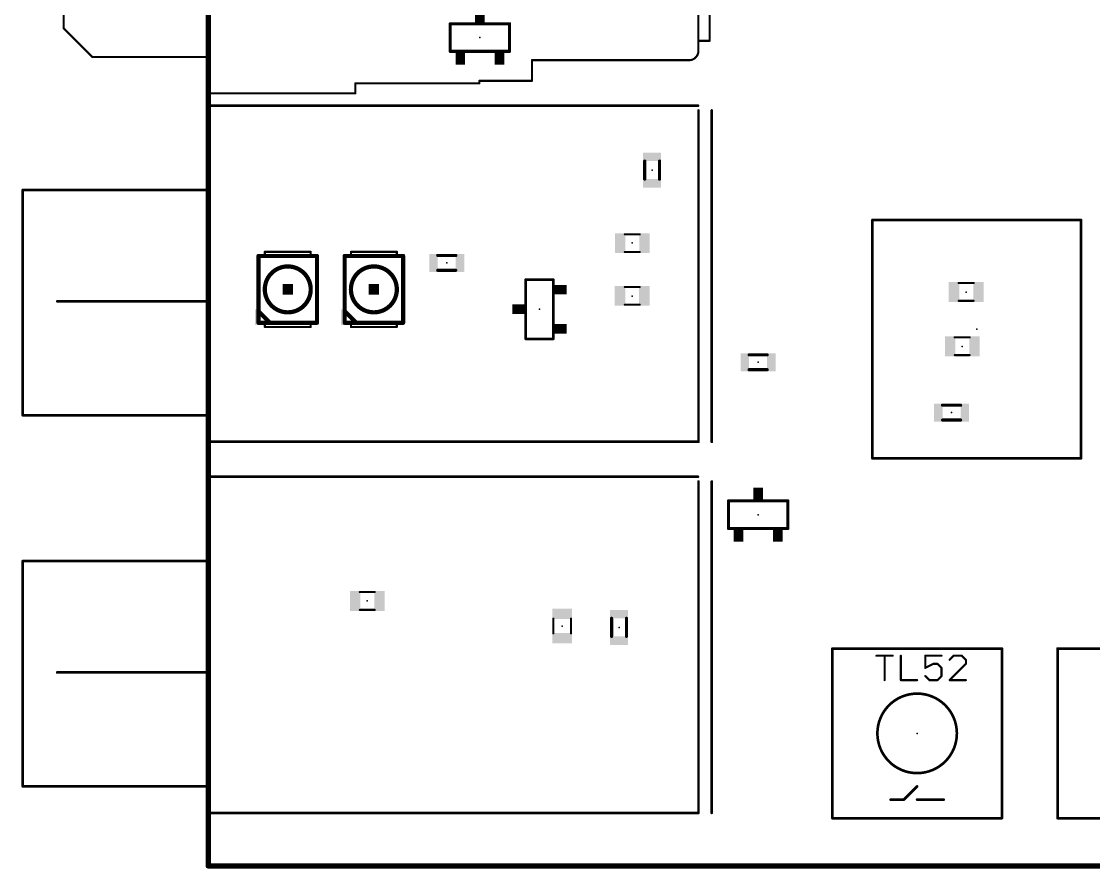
# Model space of a CAD drawing. Extents: x -0.2 to 4.76, y 0.34 to 5.06.
# Drawn here: x -0.203 to 1.82, y 0.345 to 1.943 of the extents above; entities that cross this region are included whole.
import ezdxf

# ---------------------------------------------------------------- set-up
doc = ezdxf.new("R2010")
doc.units = 0
for name, color, linetype in [('21', 253, 'CONTINUOUS'), ('22', 253, 'CONTINUOUS'), ('23', 7, 'CONTINUOUS'), ('24', 7, 'CONTINUOUS'), ('46', 140, 'CONTINUOUS'), ('51', 253, 'CONTINUOUS'), ('52', 253, 'CONTINUOUS')]:
    doc.layers.add(name, color=color, linetype=linetype)

# ---------------------------------------------------------------- blocks, each defined once
blk = doc.blocks.new('RECT')
blk.add_solid([(-0.5, -0.5), (0.5, -0.5), (-0.5, 0.5), (0.5, 0.5)])

msp = doc.modelspace()

# ---------------------------------------------------------------- linework, layer by layer
at = {"layer": '21'}
for points, const_width in [([(0.6065, 1.9065), (0.6065, 1.9385)], 0.006), ([(0.6065, 1.9385), (0.6285, 1.9385)], 0.006), ([(0.6965, 1.9385), (0.7185, 1.9385)], 0.006), ([(0.7185, 1.9385), (0.7185, 1.9065)], 0.006), ([(1.40315, 1.3625), (1.40315, 1.568406)], 0.005), ([(1.40315, 1.568406), (1.79685, 1.568406)], 0.005), ([(1.79685, 1.568406), (1.79685, 1.3625)], 0.005), ([(1.40315, 1.118799), (1.40315, 1.3625)], 0.005), ([(1.79685, 1.3625), (1.79685, 1.118799)], 0.005), ([(1.79685, 1.118799), (1.40315, 1.118799)], 0.005), ([(1.1315, 1.0065), (1.1315, 1.0385)], 0.006), ([(1.1315, 1.0385), (1.1535, 1.0385)], 0.006), ([(1.2215, 1.0385), (1.2435, 1.0385)], 0.006), ([(1.2435, 1.0385), (1.2435, 1.0065)], 0.006), ([(1.3275, 0.44), (1.3275, 0.76)], 0.005), ([(1.3275, 0.76), (1.6475, 0.76)], 0.005), ([(1.6475, 0.76), (1.6475, 0.44)], 0.005), ([(1.7525, 0.44), (1.7525, 0.76)], 0.005), ([(1.7525, 0.76), (2.0725, 0.76)], 0.005), ([(1.41076, 0.746464), (1.441453, 0.746464)], 0.004), ([(1.426106, 0.700425), (1.426106, 0.746464)], 0.004), ([(1.456799, 0.746464), (1.456799, 0.700425)], 0.004), ([(1.533531, 0.746464), (1.502838, 0.746464)], 0.004), ([(1.502838, 0.746464), (1.502838, 0.723445)], 0.004), ([(1.502838, 0.723445), (1.518185, 0.731118)], 0.004), ([(1.518185, 0.731118), (1.525858, 0.731118)], 0.004), ([(1.525858, 0.731118), (1.533531, 0.723445)], 0.004), ([(1.556551, 0.746464), (1.548878, 0.738791)], 0.004), ([(1.548878, 0.700425), (1.57957, 0.731118)], 0.004), ([(1.571897, 0.746464), (1.556551, 0.746464)], 0.004), ([(1.57957, 0.738791), (1.571897, 0.746464)], 0.004), ([(1.57957, 0.731118), (1.57957, 0.738791)], 0.004), ([(1.510511, 0.700425), (1.502838, 0.708098)], 0.004), ([(1.533531, 0.708098), (1.525858, 0.700425)], 0.004), ([(1.533531, 0.723445), (1.533531, 0.708098)], 0.004), ([(1.456799, 0.700425), (1.487492, 0.700425)], 0.004), ([(1.525858, 0.700425), (1.510511, 0.700425)], 0.004), ([(1.57957, 0.700425), (1.548878, 0.700425)], 0.004), ([(1.4625, 0.475), (1.4875, 0.5)], 0.005), ([(1.4375, 0.475), (1.4625, 0.475)], 0.005), ([(1.4875, 0.475), (1.5375, 0.475)], 0.005), ([(1.6475, 0.44), (1.3275, 0.44)], 0.005), ([(2.0725, 0.44), (1.7525, 0.44)], 0.005)]:
    msp.add_lwpolyline(points, dxfattribs=dict(at, const_width=const_width))
for points, const_width in [([(0.608, 1.9385, 1), (0.605, 1.9385)], 0.003), ([(0.6065, 1.94, 1), (0.6065, 1.937)], 0.003), ([(0.6285, 1.937, 1), (0.6285, 1.94)], 0.003), ([(0.6965, 1.94, 1), (0.6965, 1.937)], 0.003), ([(0.72, 1.9385, 1), (0.717, 1.9385)], 0.003), ([(0.7185, 1.937, 1), (0.7185, 1.94)], 0.003), ([(0.605, 1.9065, 1), (0.608, 1.9065)], 0.003), ([(0.717, 1.9065, 1), (0.72, 1.9065)], 0.003), ([(1.4044, 1.568406, 1), (1.4019, 1.568406)], 0.0025), ([(1.40315, 1.569656, 1), (1.40315, 1.567156)], 0.0025), ([(1.7981, 1.568406, 1), (1.7956, 1.568406)], 0.0025), ([(1.79685, 1.567156, 1), (1.79685, 1.569656)], 0.0025), ([(1.4044, 1.3625, 1), (1.4019, 1.3625)], 0.0025), ([(1.4019, 1.3625, 1), (1.4044, 1.3625)], 0.0025), ([(1.7981, 1.3625, 1), (1.7956, 1.3625)], 0.0025), ([(1.7956, 1.3625, 1), (1.7981, 1.3625)], 0.0025), ([(1.40315, 1.120049, 1), (1.40315, 1.117549)], 0.0025), ([(1.4019, 1.118799, 1), (1.4044, 1.118799)], 0.0025), ([(1.7956, 1.118799, 1), (1.7981, 1.118799)], 0.0025), ([(1.79685, 1.117549, 1), (1.79685, 1.120049)], 0.0025), ([(1.133, 1.0385, 1), (1.13, 1.0385)], 0.003), ([(1.1315, 1.04, 1), (1.1315, 1.037)], 0.003), ([(1.1535, 1.037, 1), (1.1535, 1.04)], 0.003), ([(1.2215, 1.04, 1), (1.2215, 1.037)], 0.003), ([(1.245, 1.0385, 1), (1.242, 1.0385)], 0.003), ([(1.2435, 1.037, 1), (1.2435, 1.04)], 0.003), ([(1.13, 1.0065, 1), (1.133, 1.0065)], 0.003), ([(1.242, 1.0065, 1), (1.245, 1.0065)], 0.003), ([(1.32875, 0.76, 1), (1.32625, 0.76)], 0.0025), ([(1.3275, 0.76125, 1), (1.3275, 0.75875)], 0.0025), ([(1.64875, 0.76, 1), (1.64625, 0.76)], 0.0025), ([(1.6475, 0.75875, 1), (1.6475, 0.76125)], 0.0025), ([(1.75375, 0.76, 1), (1.75125, 0.76)], 0.0025), ([(1.7525, 0.76125, 1), (1.7525, 0.75875)], 0.0025), ([(1.41076, 0.747464, 1), (1.41076, 0.745464)], 0.002), ([(1.427106, 0.746464, 1), (1.425106, 0.746464)], 0.002), ([(1.441453, 0.745464, 1), (1.441453, 0.747464)], 0.002), ([(1.457799, 0.746464, 1), (1.455799, 0.746464)], 0.002), ([(1.502838, 0.747464, 1), (1.502838, 0.745464)], 0.002), ([(1.503838, 0.746464, 1), (1.501838, 0.746464)], 0.002), ([(1.518185, 0.732118, 1), (1.518185, 0.730118)], 0.002), ([(1.518632, 0.730224, 1), (1.517737, 0.732012)], 0.002), ([(1.526565, 0.731825, 1), (1.525151, 0.730411)], 0.002), ([(1.525858, 0.730118, 1), (1.525858, 0.732118)], 0.002), ([(1.533531, 0.745464, 1), (1.533531, 0.747464)], 0.002), ([(1.54817, 0.739498, 1), (1.549585, 0.738084)], 0.002), ([(1.556551, 0.747464, 1), (1.556551, 0.745464)], 0.002), ([(1.557258, 0.745757, 1), (1.555844, 0.747172)], 0.002), ([(1.572604, 0.747172, 1), (1.57119, 0.745757)], 0.002), ([(1.571897, 0.745464, 1), (1.571897, 0.747464)], 0.002), ([(1.58057, 0.738791, 1), (1.57857, 0.738791)], 0.002), ([(1.57857, 0.731118, 1), (1.58057, 0.731118)], 0.002), ([(1.578863, 0.738084, 1), (1.580277, 0.739498)], 0.002), ([(1.580277, 0.730411, 1), (1.578863, 0.731825)], 0.002), ([(1.502391, 0.724339, 1), (1.503286, 0.72255)], 0.002), ([(1.501838, 0.723445, 1), (1.503838, 0.723445)], 0.002), ([(1.503545, 0.708805, 1), (1.502131, 0.707391)], 0.002), ([(1.534531, 0.723445, 1), (1.532531, 0.723445)], 0.002), ([(1.532531, 0.708098, 1), (1.534531, 0.708098)], 0.002), ([(1.532824, 0.722738, 1), (1.534238, 0.724152)], 0.002), ([(1.534238, 0.707391, 1), (1.532824, 0.708805)], 0.002), ([(1.425106, 0.700425, 1), (1.427106, 0.700425)], 0.002), ([(1.456799, 0.701425, 1), (1.456799, 0.699425)], 0.002), ([(1.455799, 0.700425, 1), (1.457799, 0.700425)], 0.002), ([(1.487492, 0.699425, 1), (1.487492, 0.701425)], 0.002), ([(1.510511, 0.701425, 1), (1.510511, 0.699425)], 0.002), ([(1.509804, 0.699718, 1), (1.511219, 0.701132)], 0.002), ([(1.525151, 0.701132, 1), (1.526565, 0.699718)], 0.002), ([(1.525858, 0.699425, 1), (1.525858, 0.701425)], 0.002), ([(1.54817, 0.701132, 1), (1.549585, 0.699718)], 0.002), ([(1.548878, 0.701425, 1), (1.548878, 0.699425)], 0.002), ([(1.57957, 0.699425, 1), (1.57957, 0.701425)], 0.002), ([(1.4875, 0.525, 1), (1.4875, 0.675, 1), (1.4875, 0.525)], 0.005), ([(1.488384, 0.499116, 1), (1.486616, 0.500884)], 0.0025), ([(1.4375, 0.47625, 1), (1.4375, 0.47375)], 0.0025), ([(1.461616, 0.475884, 1), (1.463384, 0.474116)], 0.0025), ([(1.4625, 0.47375, 1), (1.4625, 0.47625)], 0.0025), ([(1.4875, 0.47625, 1), (1.4875, 0.47375)], 0.0025), ([(1.5375, 0.47375, 1), (1.5375, 0.47625)], 0.0025), ([(1.3275, 0.44125, 1), (1.3275, 0.43875)], 0.0025), ([(1.32625, 0.44, 1), (1.32875, 0.44)], 0.0025), ([(1.64625, 0.44, 1), (1.64875, 0.44)], 0.0025), ([(1.6475, 0.43875, 1), (1.6475, 0.44125)], 0.0025), ([(1.7525, 0.44125, 1), (1.7525, 0.43875)], 0.0025), ([(1.75125, 0.44, 1), (1.75375, 0.44)], 0.0025)]:
    msp.add_lwpolyline(points, format="xyb", dxfattribs=dict(at, const_width=const_width))
at = {"layer": '22'}
for points, const_width in [([(0.152362, 1.875689), (0.152362, 2.795768)], 0.004), ([(1.074803, 2.785138), (1.074803, 1.8875)], 0.004), ([(-0.122835, 1.93002), (-0.122835, 2.292224)], 0.004), ([(-0.068504, 1.875689), (-0.122835, 1.93002)], 0.004), ([(0.152362, 1.875689), (-0.068504, 1.875689)], 0.004), ([(0.152362, 1.807185), (0.152362, 1.875689)], 0.004), ([(1.057087, 1.869783), (0.76063, 1.869783)], 0.004), ([(0.76063, 1.869783), (0.76063, 1.830807)], 0.004), ([(0.661417, 1.826083), (0.427559, 1.826083)], 0.004), ([(0.427559, 1.826083), (0.427559, 1.807185)], 0.004), ([(0.76063, 1.830807), (0.661417, 1.830807)], 0.004), ([(0.661417, 1.830807), (0.661417, 1.826083)], 0.004), ([(0.427559, 1.807185), (0.152362, 1.807185)], 0.004), ([(1.074, 1.784), (0.15, 1.784)], 0.005), ([(0.15, 1.784), (0.15, 1.625)], 0.005), ([(1.075, 1.15), (1.075, 1.775)], 0.005), ([(1.1, 1.15), (1.1, 1.775)], 0.005), ([(-0.2, 1.2), (-0.2, 1.625)], 0.005), ([(-0.2, 1.625), (0.15, 1.625)], 0.005), ([(0.15, 1.625), (0.15, 1.415)], 0.005), ([(0.15, 1.415), (-0.135, 1.415)], 0.005), ([(0.15, 1.415), (0.15, 1.2)], 0.005), ([(-0.2, 1.2), (0.15, 1.2)], 0.005), ([(0.15, 1.2), (0.15, 1.15)], 0.005), ([(0.15, 1.15), (1.075, 1.15)], 0.005), ([(1.074, 1.084), (0.15, 1.084)], 0.005), ([(0.15, 1.084), (0.15, 0.925)], 0.005), ([(1.075, 0.45), (1.075, 1.075)], 0.005), ([(1.1, 0.45), (1.1, 1.075)], 0.005), ([(-0.2, 0.5), (-0.2, 0.925)], 0.005), ([(-0.2, 0.925), (0.15, 0.925)], 0.005), ([(0.15, 0.925), (0.15, 0.715)], 0.005), ([(0.15, 0.715), (-0.135, 0.715)], 0.005), ([(0.15, 0.715), (0.15, 0.5)], 0.005), ([(-0.2, 0.5), (0.15, 0.5)], 0.005), ([(0.15, 0.5), (0.15, 0.45)], 0.005), ([(0.15, 0.45), (1.075, 0.45)], 0.005)]:
    msp.add_lwpolyline(points, dxfattribs=dict(at, const_width=const_width))
for points, const_width in [([(-0.122128, 1.930727, 1), (-0.123542, 1.929313)], 0.002), ([(-0.123835, 1.93002, 1), (-0.121835, 1.93002)], 0.002), ([(1.057087, 1.869783, 0.414214), (1.074803, 1.8875)], 0.004), ([(1.075803, 1.8875, 1), (1.073803, 1.8875)], 0.002), ([(1.073803, 1.8875, 1), (1.075803, 1.8875)], 0.002), ([(-0.068504, 1.876689, 1), (-0.068504, 1.874689)], 0.002), ([(-0.069211, 1.874982, 1), (-0.067797, 1.876396)], 0.002), ([(0.153362, 1.875689, 1), (0.151362, 1.875689)], 0.002), ([(0.151362, 1.875689, 1), (0.153362, 1.875689)], 0.002), ([(0.152362, 1.874689, 1), (0.152362, 1.876689)], 0.002), ([(0.76063, 1.870783, 1), (0.76063, 1.868783)], 0.002), ([(0.76163, 1.869783, 1), (0.75963, 1.869783)], 0.002), ([(1.057087, 1.870783, 1), (1.057087, 1.868783)], 0.002), ([(1.057087, 1.868783, 1), (1.057087, 1.870783)], 0.002), ([(0.427559, 1.827083, 1), (0.427559, 1.825083)], 0.002), ([(0.428559, 1.826083, 1), (0.426559, 1.826083)], 0.002), ([(0.661417, 1.831807, 1), (0.661417, 1.829807)], 0.002), ([(0.662417, 1.830807, 1), (0.660417, 1.830807)], 0.002), ([(0.660417, 1.826083, 1), (0.662417, 1.826083)], 0.002), ([(0.661417, 1.825083, 1), (0.661417, 1.827083)], 0.002), ([(0.75963, 1.830807, 1), (0.76163, 1.830807)], 0.002), ([(0.76063, 1.829807, 1), (0.76063, 1.831807)], 0.002), ([(0.152362, 1.808185, 1), (0.152362, 1.806185)], 0.002), ([(0.151362, 1.807185, 1), (0.153362, 1.807185)], 0.002), ([(0.426559, 1.807185, 1), (0.428559, 1.807185)], 0.002), ([(0.427559, 1.806185, 1), (0.427559, 1.808185)], 0.002), ([(0.15, 1.78525, 1), (0.15, 1.78275)], 0.0025), ([(0.15125, 1.784, 1), (0.14875, 1.784)], 0.0025), ([(1.074, 1.78275, 1), (1.074, 1.78525)], 0.0025), ([(1.07625, 1.775, 1), (1.07375, 1.775)], 0.0025), ([(1.10125, 1.775, 1), (1.09875, 1.775)], 0.0025), ([(-0.19875, 1.625, 1), (-0.20125, 1.625)], 0.0025), ([(-0.2, 1.62625, 1), (-0.2, 1.62375)], 0.0025), ([(0.15125, 1.625, 1), (0.14875, 1.625)], 0.0025), ([(0.14875, 1.625, 1), (0.15125, 1.625)], 0.0025), ([(0.15, 1.62375, 1), (0.15, 1.62625)], 0.0025), ([(-0.135, 1.41625, 1), (-0.135, 1.41375)], 0.0025), ([(0.15125, 1.415, 1), (0.14875, 1.415)], 0.0025), ([(0.14875, 1.415, 1), (0.15125, 1.415)], 0.0025), ([(0.15, 1.41375, 1), (0.15, 1.41625)], 0.0025), ([(-0.2, 1.20125, 1), (-0.2, 1.19875)], 0.0025), ([(-0.20125, 1.2, 1), (-0.19875, 1.2)], 0.0025), ([(0.15125, 1.2, 1), (0.14875, 1.2)], 0.0025), ([(0.14875, 1.2, 1), (0.15125, 1.2)], 0.0025), ([(0.15, 1.19875, 1), (0.15, 1.20125)], 0.0025), ([(0.15, 1.15125, 1), (0.15, 1.14875)], 0.0025), ([(0.14875, 1.15, 1), (0.15125, 1.15)], 0.0025), ([(1.07375, 1.15, 1), (1.07625, 1.15)], 0.0025), ([(1.075, 1.14875, 1), (1.075, 1.15125)], 0.0025), ([(1.09875, 1.15, 1), (1.10125, 1.15)], 0.0025), ([(0.15, 1.08525, 1), (0.15, 1.08275)], 0.0025), ([(0.15125, 1.084, 1), (0.14875, 1.084)], 0.0025), ([(1.07625, 1.075, 1), (1.07375, 1.075)], 0.0025), ([(1.074, 1.08275, 1), (1.074, 1.08525)], 0.0025), ([(1.10125, 1.075, 1), (1.09875, 1.075)], 0.0025), ([(-0.19875, 0.925, 1), (-0.20125, 0.925)], 0.0025), ([(-0.2, 0.92625, 1), (-0.2, 0.92375)], 0.0025), ([(0.15125, 0.925, 1), (0.14875, 0.925)], 0.0025), ([(0.14875, 0.925, 1), (0.15125, 0.925)], 0.0025), ([(0.15, 0.92375, 1), (0.15, 0.92625)], 0.0025), ([(-0.135, 0.71625, 1), (-0.135, 0.71375)], 0.0025), ([(0.15125, 0.715, 1), (0.14875, 0.715)], 0.0025), ([(0.14875, 0.715, 1), (0.15125, 0.715)], 0.0025), ([(0.15, 0.71375, 1), (0.15, 0.71625)], 0.0025), ([(-0.2, 0.50125, 1), (-0.2, 0.49875)], 0.0025), ([(-0.20125, 0.5, 1), (-0.19875, 0.5)], 0.0025), ([(0.15125, 0.5, 1), (0.14875, 0.5)], 0.0025), ([(0.14875, 0.5, 1), (0.15125, 0.5)], 0.0025), ([(0.15, 0.49875, 1), (0.15, 0.50125)], 0.0025), ([(0.15, 0.45125, 1), (0.15, 0.44875)], 0.0025), ([(0.14875, 0.45, 1), (0.15125, 0.45)], 0.0025), ([(1.07375, 0.45, 1), (1.07625, 0.45)], 0.0025), ([(1.075, 0.44875, 1), (1.075, 0.45125)], 0.0025), ([(1.09875, 0.45, 1), (1.10125, 0.45)], 0.0025)]:
    msp.add_lwpolyline(points, format="xyb", dxfattribs=dict(at, const_width=const_width))
at = {"layer": '23'}
for p in [(0.6625, 1.9125), (0.9875, 1.6625), (0.95, 1.525), (0.6, 1.4875), (0.3, 1.4375), (0.4625, 1.4375), (0.95, 1.425), (0.775, 1.4), (1.6, 1.3625), (1.1875, 1.3), (1.1875, 1.0125), (0.45, 0.85), (0.8175, 0.8025), (0.925, 0.8), (1.4875, 0.6)]:
    msp.add_point(p, dxfattribs=at)
at = {"layer": '24'}
for p in [(0.15, 1.7), (1.58, 1.4325), (1.5725, 1.33), (1.5525, 1.205), (0.15, 1)]:
    msp.add_point(p, dxfattribs=at)
at = {"layer": '46', "const_width": 0.01}
for points in [[(0.15, 0.35), (0.15, 5.05)], [(4.4, 0.35), (0.15, 0.35)]]:
    msp.add_lwpolyline(points, dxfattribs=at)
at = {"layer": '46', "const_width": 0.005}
for points in [[(0.15, 0.3525, 1), (0.15, 0.3475)], [(0.1475, 0.35, 1), (0.1525, 0.35)]]:
    msp.add_lwpolyline(points, format="xyb", dxfattribs=at)
at = {"layer": '51'}
for points, const_width in [([(0.6065, 1.8865), (0.6065, 1.9385)], 0.006), ([(0.6065, 1.9385), (0.7185, 1.9385)], 0.006), ([(0.7185, 1.9385), (0.7185, 1.8865)], 0.006), ([(0.7185, 1.8865), (0.6065, 1.8865)], 0.006), ([(0.973484, 1.679508), (0.973484, 1.645492)], 0.006), ([(1.001516, 1.645492), (1.001516, 1.679508)], 0.006), ([(0.964016, 1.541496), (0.935984, 1.541496)], 0.004), ([(0.256693, 1.500492), (0.244882, 1.500492)], 0.008), ([(0.244882, 1.500492), (0.244882, 1.396161)], 0.008), ([(0.343307, 1.500492), (0.256693, 1.500492)], 0.008), ([(0.256693, 1.500492), (0.256693, 1.508366)], 0.004), ([(0.256693, 1.508366), (0.343307, 1.508366)], 0.004), ([(0.355118, 1.500492), (0.343307, 1.500492)], 0.008), ([(0.343307, 1.508366), (0.343307, 1.500492)], 0.004), ([(0.355118, 1.374508), (0.355118, 1.500492)], 0.008), ([(0.419193, 1.500492), (0.407382, 1.500492)], 0.008), ([(0.407382, 1.500492), (0.407382, 1.396161)], 0.008), ([(0.505807, 1.500492), (0.419193, 1.500492)], 0.008), ([(0.419193, 1.500492), (0.419193, 1.508366)], 0.004), ([(0.419193, 1.508366), (0.505807, 1.508366)], 0.004), ([(0.517618, 1.500492), (0.505807, 1.500492)], 0.008), ([(0.505807, 1.508366), (0.505807, 1.500492)], 0.004), ([(0.517618, 1.374508), (0.517618, 1.500492)], 0.008), ([(0.617008, 1.501516), (0.582992, 1.501516)], 0.006), ([(0.964016, 1.507992), (0.935984, 1.507992)], 0.004), ([(0.582992, 1.473484), (0.617008, 1.473484)], 0.006), ([(0.749, 1.456), (0.801, 1.456)], 0.005), ([(0.749, 1.344), (0.749, 1.456)], 0.005), ([(0.801, 1.456), (0.801, 1.344)], 0.005), ([(0.935984, 1.442008), (0.964016, 1.442008)], 0.004), ([(0.244882, 1.396161), (0.244882, 1.374508)], 0.008), ([(0.266535, 1.374508), (0.244882, 1.396161)], 0.008), ([(0.407382, 1.396161), (0.407382, 1.374508)], 0.008), ([(0.429035, 1.374508), (0.407382, 1.396161)], 0.008), ([(0.935984, 1.408504), (0.964016, 1.408504)], 0.004), ([(0.244882, 1.374508), (0.256693, 1.374508)], 0.008), ([(0.256693, 1.374508), (0.266535, 1.374508)], 0.008), ([(0.256693, 1.374508), (0.256693, 1.366634)], 0.004), ([(0.266535, 1.374508), (0.343307, 1.374508)], 0.008), ([(0.343307, 1.374508), (0.355118, 1.374508)], 0.008), ([(0.343307, 1.366634), (0.343307, 1.374508)], 0.004), ([(0.407382, 1.374508), (0.419193, 1.374508)], 0.008), ([(0.419193, 1.374508), (0.429035, 1.374508)], 0.008), ([(0.419193, 1.374508), (0.419193, 1.366634)], 0.004), ([(0.429035, 1.374508), (0.505807, 1.374508)], 0.008), ([(0.505807, 1.374508), (0.517618, 1.374508)], 0.008), ([(0.505807, 1.366634), (0.505807, 1.374508)], 0.004), ([(0.256693, 1.366634), (0.343307, 1.366634)], 0.004), ([(0.419193, 1.366634), (0.505807, 1.366634)], 0.004), ([(0.801, 1.344), (0.749, 1.344)], 0.005), ([(1.204508, 1.314016), (1.170492, 1.314016)], 0.006), ([(1.170492, 1.285984), (1.204508, 1.285984)], 0.006), ([(1.1315, 0.9865), (1.1315, 1.0385)], 0.006), ([(1.1315, 1.0385), (1.2435, 1.0385)], 0.006), ([(1.2435, 1.0385), (1.2435, 0.9865)], 0.006), ([(1.2435, 0.9865), (1.1315, 0.9865)], 0.006), ([(0.464016, 0.866496), (0.435984, 0.866496)], 0.004), ([(0.464016, 0.832992), (0.435984, 0.832992)], 0.004), ([(0.801004, 0.816516), (0.801004, 0.788484)], 0.004), ([(0.834508, 0.816516), (0.834508, 0.788484)], 0.004), ([(0.910984, 0.817008), (0.910984, 0.782992)], 0.006), ([(0.939016, 0.782992), (0.939016, 0.817008)], 0.006)]:
    msp.add_lwpolyline(points, dxfattribs=dict(at, const_width=const_width))
for points, const_width in [([(0.608, 1.9385, 1), (0.605, 1.9385)], 0.003), ([(0.6065, 1.94, 1), (0.6065, 1.937)], 0.003), ([(0.72, 1.9385, 1), (0.717, 1.9385)], 0.003), ([(0.7185, 1.937, 1), (0.7185, 1.94)], 0.003), ([(0.6065, 1.888, 1), (0.6065, 1.885)], 0.003), ([(0.605, 1.8865, 1), (0.608, 1.8865)], 0.003), ([(0.717, 1.8865, 1), (0.72, 1.8865)], 0.003), ([(0.7185, 1.885, 1), (0.7185, 1.888)], 0.003), ([(0.974984, 1.679508, 1), (0.971984, 1.679508)], 0.003), ([(1.003016, 1.679508, 1), (1.000016, 1.679508)], 0.003), ([(0.971984, 1.645492, 1), (0.974984, 1.645492)], 0.003), ([(1.000016, 1.645492, 1), (1.003016, 1.645492)], 0.003), ([(0.935984, 1.542496, 1), (0.935984, 1.540496)], 0.002), ([(0.964016, 1.540496, 1), (0.964016, 1.542496)], 0.002), ([(0.244882, 1.502492, 1), (0.244882, 1.498492)], 0.004), ([(0.246882, 1.500492, 1), (0.242882, 1.500492)], 0.004), ([(0.256693, 1.502492, 1), (0.256693, 1.498492)], 0.004), ([(0.257693, 1.508366, 1), (0.255693, 1.508366)], 0.002), ([(0.256693, 1.509366, 1), (0.256693, 1.507366)], 0.002), ([(0.256693, 1.498492, 1), (0.256693, 1.502492)], 0.004), ([(0.255693, 1.500492, 1), (0.257693, 1.500492)], 0.002), ([(0.343307, 1.502492, 1), (0.343307, 1.498492)], 0.004), ([(0.344307, 1.508366, 1), (0.342307, 1.508366)], 0.002), ([(0.343307, 1.498492, 1), (0.343307, 1.502492)], 0.004), ([(0.342307, 1.500492, 1), (0.344307, 1.500492)], 0.002), ([(0.343307, 1.507366, 1), (0.343307, 1.509366)], 0.002), ([(0.357118, 1.500492, 1), (0.353118, 1.500492)], 0.004), ([(0.355118, 1.498492, 1), (0.355118, 1.502492)], 0.004), ([(0.407382, 1.502492, 1), (0.407382, 1.498492)], 0.004), ([(0.409382, 1.500492, 1), (0.405382, 1.500492)], 0.004), ([(0.419193, 1.502492, 1), (0.419193, 1.498492)], 0.004), ([(0.420193, 1.508366, 1), (0.418193, 1.508366)], 0.002), ([(0.419193, 1.509366, 1), (0.419193, 1.507366)], 0.002), ([(0.419193, 1.498492, 1), (0.419193, 1.502492)], 0.004), ([(0.418193, 1.500492, 1), (0.420193, 1.500492)], 0.002), ([(0.505807, 1.502492, 1), (0.505807, 1.498492)], 0.004), ([(0.506807, 1.508366, 1), (0.504807, 1.508366)], 0.002), ([(0.505807, 1.498492, 1), (0.505807, 1.502492)], 0.004), ([(0.504807, 1.500492, 1), (0.506807, 1.500492)], 0.002), ([(0.505807, 1.507366, 1), (0.505807, 1.509366)], 0.002), ([(0.519618, 1.500492, 1), (0.515618, 1.500492)], 0.004), ([(0.517618, 1.498492, 1), (0.517618, 1.502492)], 0.004), ([(0.582992, 1.503016, 1), (0.582992, 1.500016)], 0.003), ([(0.617008, 1.500016, 1), (0.617008, 1.503016)], 0.003), ([(0.935984, 1.508992, 1), (0.935984, 1.506992)], 0.002), ([(0.964016, 1.506992, 1), (0.964016, 1.508992)], 0.002), ([(0.3, 1.394193, 1), (0.3, 1.480807, 1), (0.3, 1.394193)], 0.008), ([(0.4625, 1.394193, 1), (0.4625, 1.480807, 1), (0.4625, 1.394193)], 0.008), ([(0.582992, 1.474984, 1), (0.582992, 1.471984)], 0.003), ([(0.617008, 1.471984, 1), (0.617008, 1.474984)], 0.003), ([(0.749, 1.45725, 1), (0.749, 1.45475)], 0.0025), ([(0.75025, 1.456, 1), (0.74775, 1.456)], 0.0025), ([(0.80225, 1.456, 1), (0.79975, 1.456)], 0.0025), ([(0.801, 1.45475, 1), (0.801, 1.45725)], 0.0025), ([(0.935984, 1.443008, 1), (0.935984, 1.441008)], 0.002), ([(0.964016, 1.441008, 1), (0.964016, 1.443008)], 0.002), ([(0.246296, 1.397576, 1), (0.243468, 1.394747)], 0.004), ([(0.246882, 1.396161, 1), (0.242882, 1.396161)], 0.004), ([(0.242882, 1.396161, 1), (0.246882, 1.396161)], 0.004), ([(0.408796, 1.397576, 1), (0.405968, 1.394747)], 0.004), ([(0.409382, 1.396161, 1), (0.405382, 1.396161)], 0.004), ([(0.405382, 1.396161, 1), (0.409382, 1.396161)], 0.004), ([(0.935984, 1.409504, 1), (0.935984, 1.407504)], 0.002), ([(0.964016, 1.407504, 1), (0.964016, 1.409504)], 0.002), ([(0.244882, 1.376508, 1), (0.244882, 1.372508)], 0.004), ([(0.242882, 1.374508, 1), (0.246882, 1.374508)], 0.004), ([(0.256693, 1.376508, 1), (0.256693, 1.372508)], 0.004), ([(0.256693, 1.372508, 1), (0.256693, 1.376508)], 0.004), ([(0.257693, 1.374508, 1), (0.255693, 1.374508)], 0.002), ([(0.266535, 1.376508, 1), (0.266535, 1.372508)], 0.004), ([(0.265121, 1.373094, 1), (0.26795, 1.375922)], 0.004), ([(0.266535, 1.372508, 1), (0.266535, 1.376508)], 0.004), ([(0.343307, 1.376508, 1), (0.343307, 1.372508)], 0.004), ([(0.343307, 1.372508, 1), (0.343307, 1.376508)], 0.004), ([(0.344307, 1.374508, 1), (0.342307, 1.374508)], 0.002), ([(0.353118, 1.374508, 1), (0.357118, 1.374508)], 0.004), ([(0.355118, 1.372508, 1), (0.355118, 1.376508)], 0.004), ([(0.407382, 1.376508, 1), (0.407382, 1.372508)], 0.004), ([(0.405382, 1.374508, 1), (0.409382, 1.374508)], 0.004), ([(0.419193, 1.376508, 1), (0.419193, 1.372508)], 0.004), ([(0.419193, 1.372508, 1), (0.419193, 1.376508)], 0.004), ([(0.420193, 1.374508, 1), (0.418193, 1.374508)], 0.002), ([(0.429035, 1.376508, 1), (0.429035, 1.372508)], 0.004), ([(0.427621, 1.373094, 1), (0.43045, 1.375922)], 0.004), ([(0.429035, 1.372508, 1), (0.429035, 1.376508)], 0.004), ([(0.505807, 1.376508, 1), (0.505807, 1.372508)], 0.004), ([(0.505807, 1.372508, 1), (0.505807, 1.376508)], 0.004), ([(0.506807, 1.374508, 1), (0.504807, 1.374508)], 0.002), ([(0.515618, 1.374508, 1), (0.519618, 1.374508)], 0.004), ([(0.517618, 1.372508, 1), (0.517618, 1.376508)], 0.004), ([(0.256693, 1.367634, 1), (0.256693, 1.365634)], 0.002), ([(0.255693, 1.366634, 1), (0.257693, 1.366634)], 0.002), ([(0.342307, 1.366634, 1), (0.344307, 1.366634)], 0.002), ([(0.343307, 1.365634, 1), (0.343307, 1.367634)], 0.002), ([(0.419193, 1.367634, 1), (0.419193, 1.365634)], 0.002), ([(0.418193, 1.366634, 1), (0.420193, 1.366634)], 0.002), ([(0.504807, 1.366634, 1), (0.506807, 1.366634)], 0.002), ([(0.505807, 1.365634, 1), (0.505807, 1.367634)], 0.002), ([(0.749, 1.34525, 1), (0.749, 1.34275)], 0.0025), ([(0.74775, 1.344, 1), (0.75025, 1.344)], 0.0025), ([(0.79975, 1.344, 1), (0.80225, 1.344)], 0.0025), ([(0.801, 1.34275, 1), (0.801, 1.34525)], 0.0025), ([(1.170492, 1.315516, 1), (1.170492, 1.312516)], 0.003), ([(1.204508, 1.312516, 1), (1.204508, 1.315516)], 0.003), ([(1.170492, 1.287484, 1), (1.170492, 1.284484)], 0.003), ([(1.204508, 1.284484, 1), (1.204508, 1.287484)], 0.003), ([(1.133, 1.0385, 1), (1.13, 1.0385)], 0.003), ([(1.1315, 1.04, 1), (1.1315, 1.037)], 0.003), ([(1.245, 1.0385, 1), (1.242, 1.0385)], 0.003), ([(1.2435, 1.037, 1), (1.2435, 1.04)], 0.003), ([(1.1315, 0.988, 1), (1.1315, 0.985)], 0.003), ([(1.13, 0.9865, 1), (1.133, 0.9865)], 0.003), ([(1.242, 0.9865, 1), (1.245, 0.9865)], 0.003), ([(1.2435, 0.985, 1), (1.2435, 0.988)], 0.003), ([(0.435984, 0.867496, 1), (0.435984, 0.865496)], 0.002), ([(0.464016, 0.865496, 1), (0.464016, 0.867496)], 0.002), ([(0.435984, 0.833992, 1), (0.435984, 0.831992)], 0.002), ([(0.464016, 0.831992, 1), (0.464016, 0.833992)], 0.002), ([(0.802004, 0.816516, 1), (0.800004, 0.816516)], 0.002), ([(0.835508, 0.816516, 1), (0.833508, 0.816516)], 0.002), ([(0.912484, 0.817008, 1), (0.909484, 0.817008)], 0.003), ([(0.940516, 0.817008, 1), (0.937516, 0.817008)], 0.003), ([(0.800004, 0.788484, 1), (0.802004, 0.788484)], 0.002), ([(0.833508, 0.788484, 1), (0.835508, 0.788484)], 0.002), ([(0.909484, 0.782992, 1), (0.912484, 0.782992)], 0.003), ([(0.937516, 0.782992, 1), (0.940516, 0.782992)], 0.003)]:
    msp.add_lwpolyline(points, format="xyb", dxfattribs=dict(at, const_width=const_width))
at = {"layer": '52'}
for points, const_width in [([(1.096063, 1.965453), (1.096063, 1.906398)], 0.004), ([(1.096063, 1.906398), (1.075984, 1.906398)], 0.004), ([(1.594016, 1.449508), (1.565984, 1.449508)], 0.004), ([(1.594016, 1.416004), (1.565984, 1.416004)], 0.004), ([(1.586516, 1.347008), (1.558484, 1.347008)], 0.004), ([(1.586516, 1.313504), (1.558484, 1.313504)], 0.004), ([(1.535492, 1.219016), (1.569508, 1.219016)], 0.006), ([(1.569508, 1.190984), (1.535492, 1.190984)], 0.006)]:
    msp.add_lwpolyline(points, dxfattribs=dict(at, const_width=const_width))
for points, const_width in [([(1.075984, 1.907398, 1), (1.075984, 1.905398)], 0.002), ([(1.095063, 1.906398, 1), (1.097063, 1.906398)], 0.002), ([(1.096063, 1.905398, 1), (1.096063, 1.907398)], 0.002), ([(1.565984, 1.450508, 1), (1.565984, 1.448508)], 0.002), ([(1.594016, 1.448508, 1), (1.594016, 1.450508)], 0.002), ([(1.565984, 1.417004, 1), (1.565984, 1.415004)], 0.002), ([(1.594016, 1.415004, 1), (1.594016, 1.417004)], 0.002), ([(1.558484, 1.348008, 1), (1.558484, 1.346008)], 0.002), ([(1.586516, 1.346008, 1), (1.586516, 1.348008)], 0.002), ([(1.558484, 1.314504, 1), (1.558484, 1.312504)], 0.002), ([(1.586516, 1.312504, 1), (1.586516, 1.314504)], 0.002), ([(1.535492, 1.220516, 1), (1.535492, 1.217516)], 0.003), ([(1.569508, 1.217516, 1), (1.569508, 1.220516)], 0.003), ([(1.535492, 1.192484, 1), (1.535492, 1.189484)], 0.003), ([(1.569508, 1.189484, 1), (1.569508, 1.192484)], 0.003)]:
    msp.add_lwpolyline(points, format="xyb", dxfattribs=dict(at, const_width=const_width))

# ---------------------------------------------------------------- block references
at = {"layer": '21'}
for p, xscale, yscale in [((0.3, 1.4375), 0.019685, 0.019685), ((0.4625, 1.4375), 0.019685, 0.019685), ((0.242421, 1.385335), 0.008858, 0.029528), ((0.404921, 1.385335), 0.008858, 0.029528)]:
    msp.add_blockref('RECT', p, dxfattribs=dict(at, xscale=xscale, yscale=yscale))
at = {"layer": '51'}
for p, xscale, yscale in [((0.6625, 1.952), 0.018, 0.023), ((0.6255, 1.873), 0.018, 0.023), ((0.6995, 1.873), 0.018, 0.023), ((0.926844, 1.425201), 0.019689, 0.037402), ((0.972844, 1.425201), 0.019689, 0.037402), ((1.1875, 1.052), 0.018, 0.023), ((1.1505, 0.973), 0.018, 0.023), ((1.2245, 0.973), 0.018, 0.023)]:
    msp.add_blockref('RECT', p, dxfattribs=dict(at, xscale=xscale, yscale=yscale))
for p, xscale, yscale, rotation in [((0.9875, 1.6875), 0.016, 0.034, 90), ((0.9875, 1.6375), 0.016, 0.034, 90), ((0.927156, 1.524799), 0.019689, 0.037402, 180), ((0.973156, 1.524799), 0.019689, 0.037402, 180), ((0.575, 1.4875), 0.016, 0.034, 180), ((0.625, 1.4875), 0.016, 0.034, 180), ((0.8145, 1.437), 0.018, 0.023, 90), ((0.7355, 1.4), 0.018, 0.023, 90), ((0.8145, 1.363), 0.018, 0.023, 90), ((1.1625, 1.3), 0.016, 0.034, 180), ((1.2125, 1.3), 0.016, 0.034, 180), ((0.427156, 0.849799), 0.019689, 0.037402, 180), ((0.473156, 0.849799), 0.019689, 0.037402, 180), ((0.817701, 0.825656), 0.019689, 0.037402, 270), ((0.925, 0.825), 0.016, 0.034, 90), ((0.817701, 0.779656), 0.019689, 0.037402, 270), ((0.925, 0.775), 0.016, 0.034, 90)]:
    msp.add_blockref('RECT', p, dxfattribs=dict(at, xscale=xscale, yscale=yscale, rotation=rotation))
at = {"layer": '52', "xscale": 0.019689, "yscale": 0.037402, "rotation": 180}
for p in [(1.557156, 1.432701), (1.603156, 1.432701), (1.549656, 1.330201), (1.595656, 1.330201)]:
    msp.add_blockref('RECT', p, dxfattribs=at)
at = {"layer": '52', "xscale": 0.016, "yscale": 0.034}
for p in [(1.5275, 1.205), (1.5775, 1.205)]:
    msp.add_blockref('RECT', p, dxfattribs=at)

doc.saveas('drawing.dxf')
